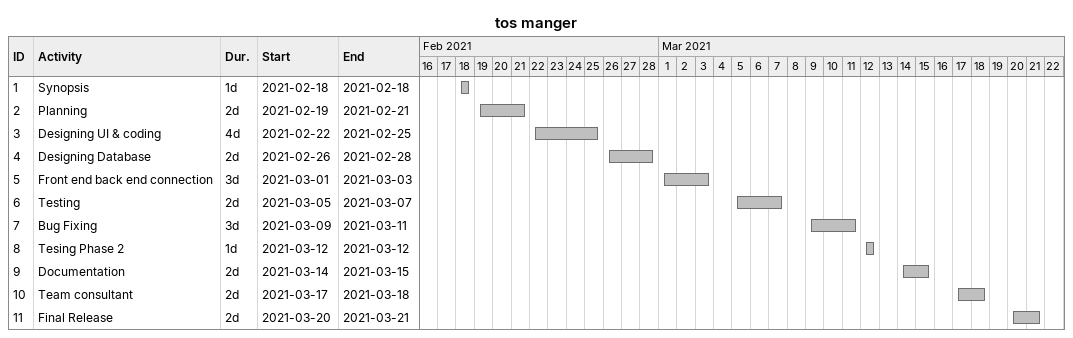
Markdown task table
tos manger

| ID | Task | Duration | Start | Finish |
|---|---|---|---|---|
| 1 | Synopsis | 1d | 2021-02-18 | 2021-02-18 |
| 2 | Planning | 2d | 2021-02-19 | 2021-02-21 |
| 3 | Designing UI & coding | 4d | 2021-02-22 | 2021-02-25 |
| 4 | Designing Database | 2d | 2021-02-26 | 2021-02-28 |
| 5 | Front end back end connection | 3d | 2021-03-01 | 2021-03-03 |
| 6 | Testing | 2d | 2021-03-05 | 2021-03-07 |
| 7 | Bug Fixing | 3d | 2021-03-09 | 2021-03-11 |
| 8 | Tesing Phase 2 | 1d | 2021-03-12 | 2021-03-12 |
| 9 | Documentation | 2d | 2021-03-14 | 2021-03-15 |
| 10 | Team consultant | 2d | 2021-03-17 | 2021-03-18 |
| 11 | Final Release | 2d | 2021-03-20 | 2021-03-21 |
